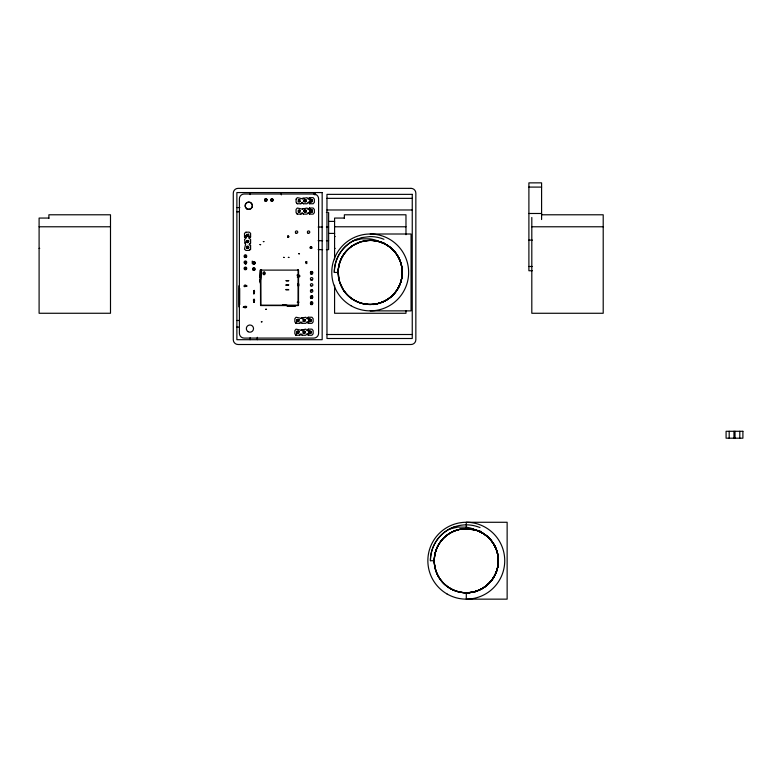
<?xml version="1.0" encoding="UTF-8"?>
<svg xmlns="http://www.w3.org/2000/svg" width="782" height="782" viewBox="0 0 782 782"><rect width="100%" height="100%" fill="white"/><g stroke="black" fill="none" stroke-linecap="round" stroke-linejoin="round"><path stroke-width="1.17" d="M253.319 300.063L254.365 300.083L253.769 302.292L253.759 299.379L254.326 299.369L253.759 299.379M298.48 277.014L298.47 275.098M287.649 237.112L287.659 236.184L288.597 236.184L288.607 237.259L287.659 237.21L287.659 236.203L288.607 236.203L288.607 237.122M265.02 200.818L265.02 199.136L265.147 200.71L266.574 200.661L266.701 199.136L266.701 199.762M271.246 200.71C271.559 196.917 270.025 202.313 272.674 200.661L272.801 199.136L271.119 199.136M260.015 281.823L260.426 269.898L261.579 269.634M264.033 274.844L264.16 271.853M259.986 277.053L260.426 269.898L260.553 305.557L298.333 305.596M245.714 263.436L245.059 263.661L246.017 264.12M253.006 263.778L253.006 262.097L254.688 262.097L254.688 263.778L253.006 263.778L253.006 262.097M254.688 269.878C252.107 270.836 253.212 267.581 253.798 268.197M260.074 282.908L261.579 270.807M245.939 232.244L249.165 232.117L250.602 233.319L250.602 237.024L249.165 238.099M254.023 293.661L254.306 291.432L253.583 290.933L254.394 290.347M244.502 237.024L246.78 235.939L246.78 234.405L248.324 234.405L249.165 238.344L250.602 239.419L250.602 243.124L249.106 244.326L250.602 245.528L250.602 249.223L249.145 250.406L245.939 250.426L244.502 249.223L245.548 244.326L244.502 239.419L245.939 238.344L246.946 235.255L246.78 234.405L246.78 235.939L245.225 237.562L244.502 237.024L244.502 233.319L245.959 232.146M244.649 256.995L244.649 255.45L246.183 255.45L246.183 256.995L244.649 256.995L244.649 255.45M246.183 255.45L246.183 256.995M244.649 263.094L244.649 261.559L246.183 261.559L246.183 263.094L244.649 263.094L244.649 261.559M244.649 269.194L244.649 267.659L246.183 267.659L246.183 269.194L244.649 269.194L244.649 267.659M246.183 261.559L246.183 263.094M246.183 267.659L246.183 269.194M243.984 306.827L246.34 307.248L246.31 306.524C247.317 306.925 243.642 305.586 243.945 307.15C245.792 309.594 249.526 304.433 243.173 307.248M304.051 200.495L303.875 201.052L303.885 200.515C304.599 199.351 303.191 202.362 304.335 200.094L303.709 200.495M253.573 262.097L254.101 262.097M298.509 305.42L298.568 270.113L297.61 269.634M304.1 210.769L303.875 211.423L304.335 210.466L303.875 211.423L303.66 210.769M309.467 203.75L310.542 201.463L309.467 197.65L313.162 197.65L314.335 199.097L314.364 202.303L313.162 203.75L309.467 203.75L308.382 202.303M309.467 214.121L310.542 211.834L309.467 208.022L313.162 208.022L314.335 209.478L314.364 212.675L313.162 214.121L309.467 214.121L308.382 212.675L312.086 211.834L312.086 210.299L309.193 208.383M297.121 321.06L298.656 321.06L297.121 321.06L298.656 321.06L298.656 319.525L297.121 319.525L296.046 323.337L299.741 323.337L300.943 321.852L302.145 323.337L305.84 323.337L306.925 321.901L310.865 321.06L310.865 319.525L306.925 318.685L305.84 317.238L300.943 318.294L296.046 317.238L294.863 318.694L294.853 321.881L296.046 323.337L295.498 322.624M297.121 332.956L298.656 332.956L298.656 331.421L297.121 331.421L296.046 335.243L299.741 335.243L300.943 333.748L302.145 335.243L305.84 335.243L306.925 333.797L310.865 332.956L310.865 331.421L306.925 330.581L305.84 329.134L300.943 330.19L296.046 329.134L294.863 330.591L294.853 333.787L296.046 335.243L295.498 334.52M308.245 323.337L309.33 321.06L308.245 317.238L311.94 317.238L313.123 318.694L313.142 321.901L311.94 323.337L308.245 323.337L307.707 322.624M308.245 335.243L309.33 332.956L308.245 329.134L311.94 329.134L313.123 330.591L313.142 333.797L311.94 335.243L308.245 335.243L307.707 334.52M245.225 237.562L246.262 235.46M253.808 293.055L254.238 290.533M244.864 237.288L246.144 235.362M296.183 199.087L297.258 197.65L302.165 198.696L307.062 197.65L308.147 199.087L312.086 199.928L312.086 201.463L308.147 202.303L307.062 203.75L303.367 203.75L302.165 202.255L300.962 203.75L297.258 203.75L296.075 202.294L296.085 199.097M310.542 211.834L312.086 211.834L308.147 212.675L307.062 214.121L303.367 214.121L302.165 212.626L300.962 214.121L297.258 214.121L296.075 212.665L296.065 209.459L297.258 208.022L302.165 209.068L307.062 208.022L308.147 209.459L312.086 210.299L308.929 208.735L310.542 210.299L312.086 210.299L310.542 210.299M300.962 203.75L301.402 203.154M310.542 199.928L312.086 199.928L310.542 199.928L308.929 198.364L309.467 197.65M300.962 214.121L301.402 213.535M308.382 209.459L309.467 208.022M299.741 323.337L300.18 322.751M309.33 319.525L310.865 319.525L309.33 319.525L307.707 317.961L308.245 317.238M299.741 335.243L300.18 334.647M308.245 329.134L307.707 329.857L309.33 331.421L310.865 331.421L310.092 331.578M311.138 274.14L311.676 273.426L312.096 274.14L311.607 273.612L311.138 274.14L311.138 271.501L311.637 272.019L312.096 271.501L311.568 272.204L311.138 271.501M311.138 304.648L311.676 303.944L312.096 304.648L311.607 304.12L311.138 304.648L311.138 302.008A1.222 1.222 0 0 1 312.839 303.289A1.222 1.222 0 0 1 310.933 304.218A1.222 1.222 0 0 1 311.08 302.106L312.096 302.008L311.568 302.712L311.138 302.008M254.316 292.165L253.759 292.888L254.453 292.888L253.759 291.451L254.453 292.888M254.316 300.816L253.759 301.539L254.453 301.539L253.759 300.093L254.453 301.539M245.753 244.062L244.981 243.485L245.225 242.097M253.251 262.332L254.688 262.097M250.064 243.525L250.602 243.124M249.878 249.761L250.602 249.223M303.005 198.129L302.419 198.902M303.005 208.501L302.419 209.273M301.784 329.623L301.207 330.395M382.603 242.498L380.423 242.029A32.082 32.062 -72.5 0 0 338.176 272.439L334.334 272.439A35.874 35.874 0 0 1 353.21 240.846L361.489 237.64L370.209 236.565A35.923 35.894 32.3 0 1 383.933 239.302M245.059 263.661L246.017 263.202L245.245 263.651M247.718 242.606L246.946 242.156L247.904 242.606L247.356 242.44M253.808 301.637L254.365 300.083M353.308 240.817L361.558 238.813L370.003 238.891A32.394 32.394 0 0 1 380.111 241.97A32.082 32.062 -68.2 0 1 382.466 242.85A32.082 32.062 -89.6 0 0 370.013 240.406L360.913 241.785L352.574 245.695A32.082 32.062 0.7 0 0 338.166 272.439L339.554 281.735L343.464 290.073A32.082 32.062 -89.6 0 0 370.404 304.481L377.315 304.09M298.724 275.215L297.219 275.088M259.673 277.17L260.514 276.936L260.514 280.054L259.673 279.819M372.975 304.579L374.51 304.178L373.415 304.306A32.082 32.062 84.4 0 1 338.186 272.439A32.082 32.062 56.1 0 1 352.574 245.695M299.115 200.084L299.877 199.928L299.877 201.463L298.343 201.463L298.343 199.928L299.877 199.928L298.343 199.928M299.115 210.466L299.877 210.299L299.877 211.834L298.343 211.834L298.343 210.299L299.877 210.299L298.343 210.299M299.115 211.678L298.343 211.834L299.877 211.834M467.685 593.147L471.096 592.453M298.48 275.215L299.135 275.088L297.101 275.176M298.177 284.062L298.822 283.944L298.822 285.86L298.177 285.743M475.016 592.199L473.413 592.365M254.336 290.669L253.759 290.728L253.759 293.612L254.326 293.621M449.298 529.121A35.874 35.874 0 0 0 430.423 560.714L434.264 560.714A32.082 32.062 -1.5 0 0 466.297 592.736L470.598 592.453A32.082 32.062 -88.6 0 0 498.242 558.543A32.082 32.062 -88.6 0 0 466.297 528.622M469.444 592.609A32.082 32.062 84.4 0 1 434.274 560.714A32.082 32.062 1.4 0 1 466.297 528.691L466.297 522.278L507.137 522.278L507.137 599.149L466.297 599.149L466.297 592.736L470.529 592.473A32.082 32.062 -72.9 0 0 498.251 557.898A32.082 32.062 -72.9 0 0 464.928 528.7A32.082 32.062 -72.9 0 0 434.264 560.714A32.082 32.062 -88.6 0 0 466.219 592.795M253.251 268.431L254.531 268.324L254.58 269.751L253.133 269.722M311.764 247.552L310.298 247.62L311.764 248.109L310.298 248.177L310.298 246.917L311.764 246.917M254.326 290.669L253.759 290.679L253.759 293.895M287.649 236.75L288.607 236.75M528.896 187.094L541.594 187.094M302.82 198.364L304.393 198.364M326.964 198.354L412.251 198.354M265.02 199.136L266.701 199.136M236.878 207.582L239.839 207.582M326.964 209.977L412.251 209.977M236.878 211.785L239.145 211.785M326.368 212.391L326.964 212.391M528.896 213.486L541.594 213.486M541.848 214.786L603.205 214.786L603.205 313.269L531.809 313.269L531.809 217.464M48.885 218.061L39.1 218.061L39.1 313.269L110.497 313.259L110.497 214.786L48.885 214.786L48.885 218.452M344.363 218.061L334.579 218.061L334.579 259.673M328.635 221.394L334.647 221.394M39.1 226.78L110.497 226.78M334.579 226.78L405.975 226.78M531.809 226.78L603.205 226.78M318.127 227.034L322.634 227.034M326.387 227.034L328.635 227.034M328.635 233.407L334.647 233.407M370.209 234.004L411.049 234.004L411.049 310.874L370.209 310.874M246.78 235.939L250.602 237.024M334.579 236.526L335.185 236.526M528.896 240.113L532.356 240.113M318.127 240.69L322.634 240.69M326.387 240.69L328.635 240.69M39.1 248.383L39.716 248.383M334.579 248.383L335.185 248.383M318.127 249.614L322.634 249.614M326.368 249.614L328.635 249.614L328.635 212.391M528.896 266.496L532.356 266.496M532.356 270.738L528.896 270.738L528.896 182.871L541.594 182.851L541.594 219.537M297.277 277.014L298.724 276.896M285.929 280.582L288.812 280.582M286.241 280.963L288.49 280.963M285.929 284.873L288.812 284.873M285.929 285.254L288.49 285.254M246.877 285.743C241.599 289.057 244.766 282.126 246.829 286.466M285.929 289.506L288.372 289.506M285.929 289.858L288.841 289.858M297.219 302.223L298.959 302.223M303.172 317.961L301.784 317.717L301.207 318.489M236.878 320.483L239.282 320.483M236.878 327.091L239.272 327.091M302.135 329.857L303.172 329.857M326.964 334.51L412.251 334.51M310.298 248.021L311.764 248.031M282.664 305.048L286.906 305.097M282.664 305.039L284.902 305.048M287.649 236.604L288.607 236.623M310.298 247.894L311.764 247.914M467.089 528.691L466.297 528.681L476.199 530.245A32.082 32.062 -68.2 0 1 478.555 531.115A32.082 32.062 -71.4 0 0 476.199 530.245L467.089 528.691A32.082 32.062 89.9 0 0 434.274 560.714M253.133 263.612L254.688 263.778M271.276 199.263L272.556 199.381M265.176 199.263L266.457 199.381M474.84 529.844A32.082 32.062 -77.3 0 0 472.543 529.297A32.082 32.062 -78.2 0 1 474.84 529.844A32.082 32.062 -74 0 1 476.199 530.245L477.45 530.489M380.423 242.029L380.101 241.98A32.082 32.062 -71.4 0 1 382.466 242.85M298.48 276.896L299.135 277.014M477.919 530.587L478.701 530.773A33.518 33.518 0 0 1 481.438 531.574M308.929 198.364L311.031 199.41M307.707 317.961L309.809 318.997M309.193 198.002L311.119 199.283M254.306 302.478L253.583 301.989L254.394 301.373L253.984 299.438M250.015 245.079L250.602 245.528M302.957 203.203L303.367 203.75M296.72 203.027L297.258 203.75M302.957 213.584L303.367 214.121M296.72 213.398L297.258 214.121M301.735 322.8L302.145 323.337M301.735 334.696L302.145 335.243M254.531 262.214L254.58 263.642M739.792 431.283L739.792 438.194M735.021 431.283L735.021 438.194M733.956 431.283L733.956 438.194M729.186 431.283L729.186 438.194M405.975 234.727L405.975 214.786L344.363 214.786L344.363 218.452M405.975 310.825L405.975 313.269L334.579 313.259L334.579 285.244M314.96 192.567L314.96 194.982M306.827 261.501L306.827 263.583M305.987 261.501L305.987 263.583M281.325 192.567L281.325 194.894M257.298 337.296L257.298 339.701M253.759 299.917L253.759 302.311M253.006 268.197L253.006 269.878M252.244 261.1L252.244 263.544M250.093 192.567L250.093 194.601M250.093 337.746L250.093 339.701M238.911 285.782L238.911 306.876M312.38 211.844A1.32 1.32 0 0 1 311.725 212.323M310.904 212.323A1.32 1.32 0 0 1 310.073 211.521M310.043 210.71A1.32 1.32 0 0 1 310.816 209.84M312.057 209.977A1.32 1.32 0 0 1 312.38 210.29M312.38 201.473A1.32 1.32 0 0 1 310.073 201.15M310.073 200.241A1.32 1.32 0 0 1 310.816 199.469M310.904 331.148A1.32 1.32 0 0 1 310.904 333.23A1.32 1.32 0 0 1 308.89 332.731M311.109 319.437A1.32 1.32 0 0 1 310.874 321.363A1.32 1.32 0 0 1 308.978 320.991M308.773 320.2A1.32 1.32 0 0 1 310.053 318.968M306.163 201.619A1.32 1.32 0 0 1 304.296 201.648A1.32 1.32 0 0 1 304.266 199.781M306.163 211.99A1.32 1.32 0 0 1 305.625 212.323M304.804 212.323A1.32 1.32 0 0 1 304.472 209.977M304.804 331.148A1.32 1.32 0 0 1 304.97 333.073A1.32 1.32 0 0 1 303.045 333.103M305.009 319.437A1.32 1.32 0 0 1 304.872 321.275A1.32 1.32 0 0 1 303.045 321.207M299.926 201.736A1.32 1.32 0 0 1 298.294 201.736M299.926 212.108A1.32 1.32 0 0 1 299.516 212.323M298.704 212.323A1.32 1.32 0 0 1 298.294 212.108M299.095 320.825A1.32 1.32 0 0 1 296.769 320.991M298.9 319.437A1.32 1.32 0 0 1 299.095 319.75M299.095 332.731A1.32 1.32 0 0 1 296.769 332.888M296.769 331.49A1.32 1.32 0 0 1 297.082 331.148M298.704 331.148A1.32 1.32 0 0 1 299.095 331.656M248.432 234.189A1.32 1.32 0 0 1 248.363 236.213A1.32 1.32 0 0 1 246.389 235.793M246.741 246.33A1.32 1.32 0 0 1 248.529 246.486A1.32 1.32 0 0 1 248.5 248.295M248.617 240.494A1.32 1.32 0 0 1 246.741 242.312M343.415 290.102A32.082 32.062 -33.9 0 0 394.92 292.82A32.082 32.062 -33.9 0 0 382.486 242.791A32.082 32.062 -66.2 0 1 374.51 304.218A32.082 32.062 -88.6 0 0 402.153 270.279A32.082 32.062 -88.6 0 0 370.209 240.348M383.796 242.791A33.518 33.518 0 0 1 384.187 242.909M334.295 272.439A35.923 35.894 -19 0 1 357.306 238.979M382.476 242.811A32.082 32.062 82.1 0 1 374.51 304.218M476.199 530.245A32.375 32.375 0 0 0 466.297 527.195L457.861 527.058L449.396 529.082A35.923 35.894 -89.8 0 1 466.297 524.839A35.923 35.894 32.3 0 1 480.021 527.576M478.574 531.076A32.082 32.062 -66.2 0 1 470.598 592.482A32.082 32.062 82.1 0 0 478.574 531.076A32.082 32.062 88.5 0 1 466.297 592.785M430.413 560.714A35.923 35.894 -19 0 1 455.046 526.667M239.556 288.235L239.556 304.736L239.556 288.245M298.177 283.944L298.177 285.86L298.167 283.944M260.005 244.6L260.729 244.658L260.005 244.58M263.358 241.55L264.081 241.628L263.358 241.53M261.95 321.813L261.227 321.871L261.95 321.793M253.593 291.471C253.827 296.613 255.626 289.096 253.593 291.432M253.593 300.122C253.808 305.273 255.675 297.727 253.593 300.083M265.802 309.281L266.525 309.33L265.802 309.252M283.534 257.415L284.257 257.464L283.534 257.395M287.766 236.399L288.49 236.477L287.766 236.379M288.372 257.415L289.105 257.464L288.372 257.395M298.783 253.759L299.516 253.808L298.783 253.73M299.359 276.026L300.083 276.105L299.359 275.978M305.762 262.302L306.495 262.351L305.762 262.302M310.65 247.249L311.373 247.298L310.65 247.249M246.946 241.276L246.78 242.039L248.324 242.039L248.324 240.504L246.78 240.504L246.78 242.039L246.78 240.504L246.946 241.355M248.324 234.405L248.324 235.939L248.324 234.405M248.324 240.504L248.324 242.039L248.324 240.504M246.946 247.376L246.78 248.148L248.324 248.148L248.324 246.604L246.78 246.604L246.78 248.148L246.78 246.604L246.946 247.464M248.324 246.604L248.324 248.148L248.324 246.604M311.676 279.536L311.138 280.239L311.607 279.712L312.096 280.239L311.676 279.536M312.096 289.799L311.568 290.513L311.138 289.799L311.637 290.327L312.096 289.799M312.096 295.899L311.568 296.613L311.138 295.899L311.637 296.427L312.096 295.899M311.676 297.834L311.138 298.548L311.607 298.02L312.096 298.548L311.676 297.834M299.115 201.306L298.343 201.463L299.877 201.463L299.115 201.306M305.987 199.928L304.442 199.928L304.442 201.463L305.987 201.463L305.987 199.928L304.442 199.928L305.987 199.928M305.215 201.306L304.442 201.463L305.987 201.463L305.215 201.306M311.314 201.306L310.542 201.463L312.086 201.463L311.314 201.306M305.987 210.299L304.442 210.299L304.442 211.834L305.987 211.834L305.987 210.299L304.442 210.299L305.987 210.299M305.215 211.678L304.442 211.834L305.987 211.834L305.215 211.678M298.656 319.525L297.121 319.525L298.656 319.525M304.765 319.525L303.221 319.525L303.221 321.06L304.765 321.06L304.765 319.525L303.221 319.525L304.765 319.525M303.993 320.903L303.221 321.06L304.765 321.06L303.993 320.903M298.656 331.421L297.121 331.421L298.656 331.421M304.765 331.421L303.221 331.421L303.221 332.956L304.765 332.956L304.765 331.421L303.221 331.421L304.765 331.421M303.993 332.8L303.221 332.956L304.765 332.956L303.993 332.8M310.18 320.903L309.33 321.06L310.865 321.06L310.18 320.903M310.18 332.8L309.33 332.956L310.865 332.956L310.18 332.8M411.049 188.364L238.08 188.364A4.809 4.809 0 0 0 233.28 193.164L233.28 339.701A4.809 4.809 0 0 0 238.08 344.51L411.049 344.51A4.809 4.809 0 0 0 415.848 339.701L415.848 193.164A4.809 4.809 0 0 0 411.049 188.364M322.164 192.567L236.878 192.567L236.878 339.701L322.164 339.701L322.164 192.567M313.836 194.014L244.17 194.014A4.77 4.77 0 0 0 239.39 198.794L239.39 333.318A4.77 4.77 0 0 0 244.17 338.088L313.836 338.088A4.77 4.77 0 0 0 318.606 333.318L318.606 198.794A4.77 4.77 0 0 0 313.836 194.014M412.251 194.366L326.964 194.366L326.964 338.498L412.251 338.498L412.251 194.366M298.089 270.113L260.856 270.113L260.856 305.185L298.089 305.185L298.089 270.113M295.078 306.133L287.277 306.124L295.078 306.133M742.9 431.283L726.087 431.283L726.087 438.194L742.9 438.194L742.9 431.283M246.975 208.892A3.607 3.607 0 0 0 252.381 205.774A3.607 3.607 0 0 0 246.975 202.646A3.607 3.607 0 0 0 246.975 208.892M248.129 331.724A3.607 3.607 0 0 0 253.534 328.596A3.607 3.607 0 0 0 248.129 325.478A3.607 3.607 0 0 0 248.129 331.724M311.011 273.759A1.222 1.222 0 0 0 312.849 272.693A1.222 1.222 0 0 0 311.011 271.637A1.222 1.222 0 0 0 311.011 273.759M311.011 279.858A1.222 1.222 0 0 0 312.849 278.803A1.222 1.222 0 0 0 311.011 277.737A1.222 1.222 0 0 0 311.011 279.858M311.011 285.958A1.222 1.222 0 0 0 312.849 284.902A1.222 1.222 0 0 0 311.011 283.837A1.222 1.222 0 0 0 311.011 285.958M310.933 292.018A1.222 1.222 0 0 0 312.839 291.09A1.222 1.222 0 0 0 311.08 289.897A1.222 1.222 0 0 0 310.933 292.018M310.933 298.118A1.222 1.222 0 0 0 312.839 297.189A1.222 1.222 0 0 0 311.08 296.007A1.222 1.222 0 0 0 310.933 298.118M307.971 233.163A1.202 1.202 0 0 0 309.77 232.117A1.202 1.202 0 0 0 307.971 231.081A1.202 1.202 0 0 0 307.971 233.163M295.958 233.163A1.202 1.202 0 0 0 297.756 232.117A1.202 1.202 0 0 0 295.958 231.081A1.202 1.202 0 0 0 295.958 233.163M271.286 201.082A1.202 1.202 0 0 0 273.153 200.172A1.202 1.202 0 0 0 271.432 199.009A1.202 1.202 0 0 0 271.286 201.082M265.186 201.082A1.202 1.202 0 0 0 267.053 200.172A1.202 1.202 0 0 0 265.333 199.009A1.202 1.202 0 0 0 265.186 201.082M253.29 270.034A1.202 1.202 0 0 0 255.157 269.116A1.202 1.202 0 0 0 253.436 267.952A1.202 1.202 0 0 0 253.29 270.034M253.358 263.974A1.202 1.202 0 0 0 255.157 262.938A1.202 1.202 0 0 0 253.358 261.892A1.202 1.202 0 0 0 253.358 263.974M246.76 208.667A3.607 3.607 0 0 0 252.371 205.93A3.607 3.607 0 0 0 247.2 202.44A3.607 3.607 0 0 0 246.76 208.667M244.756 269.575A1.32 1.32 0 0 0 246.741 268.422A1.32 1.32 0 0 0 244.756 267.278A1.32 1.32 0 0 0 244.756 269.575M244.756 257.366A1.32 1.32 0 0 0 246.741 256.222A1.32 1.32 0 0 0 244.756 255.079A1.32 1.32 0 0 0 244.756 257.366M244.756 263.466A1.32 1.32 0 0 0 246.741 262.322A1.32 1.32 0 0 0 244.756 261.178A1.32 1.32 0 0 0 244.756 263.466M263.495 274.394A1.202 1.202 0 0 0 265.303 273.348A1.202 1.202 0 0 0 263.495 272.312A1.202 1.202 0 0 0 263.495 274.394M350.991 305.723A38.435 38.435 0 0 0 408.644 272.439A38.435 38.435 0 0 0 350.991 239.155A38.435 38.435 0 0 0 350.991 305.723M353.875 299.995A32.033 32.033 0 0 0 402.231 272.81A32.033 32.033 0 0 0 354.52 244.522A32.033 32.033 0 0 0 353.875 299.995M447.079 593.997A38.435 38.435 0 0 0 504.732 560.714A38.435 38.435 0 0 0 447.079 527.42A38.435 38.435 0 0 0 447.079 593.997M449.963 588.26A32.033 32.033 0 0 0 498.33 561.085A32.033 32.033 0 0 0 450.608 532.786A32.033 32.033 0 0 0 449.963 588.26"/></g></svg>
